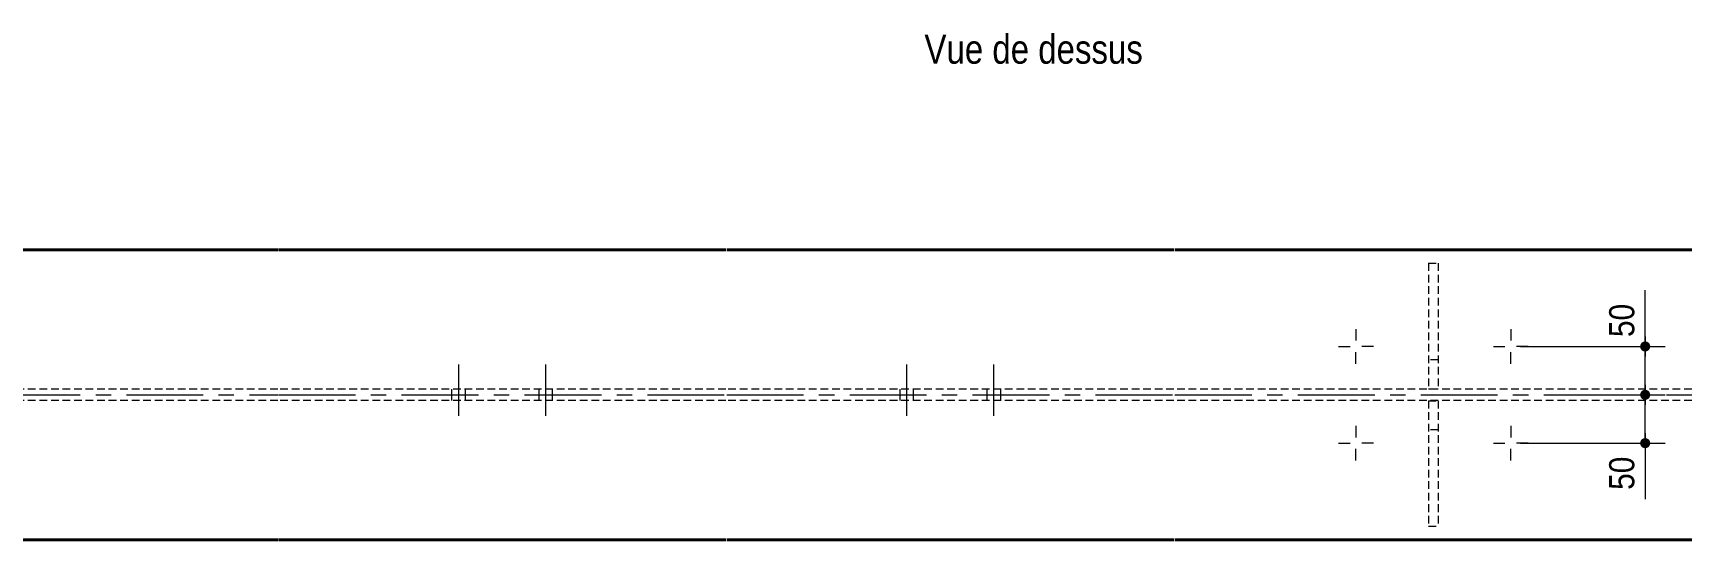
# Model space of a CAD drawing. Header units: millimetres. Extents: x 2 to 584, y 5 to 405.
# Drawn here: x 203.2 to 374.5, y 203.7 to 256.1 of the extents above; entities that cross this region are included whole.
import ezdxf

# ---------------------------------------------------------------- set-up
doc = ezdxf.new("R2010")
doc.units = ezdxf.units.MM
for name, pattern in [('AXES', [12.7, 7.9375, -1.5875, 1.5875, -1.5875]), ('CACHE2', [1.190625, 0.79375, -0.396875]), ('INTERROMPUX2', [9.525, 6.35, -3.175])]:
    doc.linetypes.add(name, pattern=pattern)
for name, color, linetype, lineweight in [('Autre type objet', 1, 'Continuous', 0), ('Axe', 1, 'Continuous', 0), ('Boulon', 7, 'Continuous', 0), ('Cache', 7, 'Continuous', 0), ('Cotation', 7, 'Continuous', 0), ('Piece', 2, 'Continuous', 0)]:
    doc.layers.add(name, color=color, linetype=linetype, lineweight=lineweight)
doc.styles.add('ARIAL', font='ARIAL.TTF')
doc.styles.add('COMIC_SANS_MS', font='COMIC.TTF')

# ---------------------------------------------------------------- blocks, each defined once
blk = doc.blocks.new('*A37')
at = {"layer": 'Boulon', "linetype": 'INTERROMPUX2', "lineweight": 0}
for p, q in [((247.141199, 216.494535), (247.141199, 221.794535)), ((247.141199, 216.494535), (247.141199, 221.794535)), ((246.441199, 218.06885), (246.441199, 219.26885)), ((246.441199, 218.06885), (246.441199, 219.26885)), ((247.841199, 218.06885), (247.841199, 219.26885)), ((247.841199, 218.06885), (247.841199, 219.26885))]:
    blk.add_line(p, q, dxfattribs=at)
blk = doc.blocks.new('*A38')
at = {"layer": 'Boulon', "linetype": 'INTERROMPUX2', "lineweight": 0}
for p, q in [((256.141199, 216.494535), (256.141199, 221.794535)), ((256.141199, 216.494535), (256.141199, 221.794535)), ((255.441199, 218.06885), (255.441199, 219.26885)), ((255.441199, 218.06885), (255.441199, 219.26885)), ((256.841199, 218.06885), (256.841199, 219.26885)), ((256.841199, 218.06885), (256.841199, 219.26885))]:
    blk.add_line(p, q, dxfattribs=at)
blk = doc.blocks.new('*A39')
at = {"layer": 'Boulon', "linetype": 'INTERROMPUX2', "lineweight": 0}
for p, q in [((293.43513, 216.494535), (293.43513, 221.794535)), ((293.43513, 216.494535), (293.43513, 221.794535)), ((292.73513, 218.06885), (292.73513, 219.26885)), ((292.73513, 218.06885), (292.73513, 219.26885)), ((294.13513, 218.06885), (294.13513, 219.26885)), ((294.13513, 218.06885), (294.13513, 219.26885))]:
    blk.add_line(p, q, dxfattribs=at)
blk = doc.blocks.new('*A40')
at = {"layer": 'Boulon', "linetype": 'INTERROMPUX2', "lineweight": 0}
for p, q in [((302.43513, 216.494535), (302.43513, 221.794535)), ((302.43513, 216.494535), (302.43513, 221.794535)), ((301.73513, 218.06885), (301.73513, 219.26885)), ((301.73513, 218.06885), (301.73513, 219.26885)), ((303.13513, 218.06885), (303.13513, 219.26885)), ((303.13513, 218.06885), (303.13513, 219.26885))]:
    blk.add_line(p, q, dxfattribs=at)
blk = doc.blocks.new('*A45')
at = {"layer": 'Boulon', "linetype": 'Continuous', "lineweight": 0}
for p, q in [((339.832095, 225.46885), (339.832095, 224.27005)), ((355.832095, 225.46885), (355.832095, 224.27005)), ((338.032095, 223.66885), (339.230895, 223.66885)), ((339.832095, 221.86885), (339.832095, 223.06765)), ((341.632095, 223.66885), (340.433295, 223.66885)), ((354.032095, 223.66885), (355.230895, 223.66885)), ((355.832095, 221.86885), (355.832095, 223.06765)), ((357.632095, 223.66885), (356.433295, 223.66885)), ((339.832095, 215.46885), (339.832095, 214.27005)), ((355.832095, 215.46885), (355.832095, 214.27005)), ((338.032095, 213.66885), (339.230895, 213.66885)), ((339.832095, 211.86885), (339.832095, 213.06765)), ((341.632095, 213.66885), (340.433295, 213.66885)), ((354.032095, 213.66885), (355.230895, 213.66885)), ((355.832095, 211.86885), (355.832095, 213.06765)), ((357.632095, 213.66885), (356.433295, 213.66885))]:
    blk.add_line(p, q, dxfattribs=at)
blk = doc.blocks.new('*A48')
at = {"layer": 'Axe', "color": 1, "linetype": 'AXES', "lineweight": 15}
for p, q in [((162.014911, 218.66885), (228.444233, 218.66885)), ((228.544233, 218.66885), (274.738164, 218.66885)), ((274.838164, 218.66885), (321.032095, 218.66885)), ((321.132095, 218.66885), (374.532095, 218.66885))]:
    blk.add_line(p, q, dxfattribs=at)
at = {"layer": 'Cache', "color": 7, "linetype": 'CACHE2', "lineweight": 20}
for p, q in [((228.444233, 219.26885), (162.014911, 219.26885)), ((228.444233, 218.06885), (162.014911, 218.06885)), ((274.738164, 219.26885), (228.544233, 219.26885)), ((274.738164, 218.06885), (228.544233, 218.06885)), ((321.032095, 219.26885), (274.838164, 219.26885)), ((321.032095, 218.06885), (274.838164, 218.06885)), ((374.532095, 219.26885), (321.132095, 219.26885)), ((374.532095, 218.06885), (321.132095, 218.06885))]:
    blk.add_line(p, q, dxfattribs=at)
at = {"layer": 'Piece', "color": 2, "linetype": 'Continuous', "lineweight": 40}
for p, q in [((228.444233, 233.66885), (162.014911, 233.66885)), ((274.738164, 233.66885), (228.544233, 233.66885)), ((321.032095, 233.66885), (274.838164, 233.66885)), ((374.532095, 233.66885), (321.132095, 233.66885)), ((228.444233, 203.66885), (162.014911, 203.66885)), ((274.738164, 203.66885), (228.544233, 203.66885)), ((321.032095, 203.66885), (274.838164, 203.66885)), ((374.532095, 203.66885), (321.132095, 203.66885))]:
    blk.add_line(p, q, dxfattribs=at)
blk = doc.blocks.new('*A49')
at = {"layer": 'Cache', "color": 7, "linetype": 'CACHE2', "lineweight": 20}
for p, q in [((347.332095, 232.26885), (347.332095, 219.27885)), ((347.332095, 232.26885), (348.332095, 232.26885)), ((348.332095, 232.26885), (348.332095, 219.27885)), ((348.332095, 222.27885), (347.332095, 222.27885)), ((347.332095, 219.27885), (348.332095, 219.27885))]:
    blk.add_line(p, q, dxfattribs=at)
blk = doc.blocks.new('*A50')
at = {"layer": 'Cache', "color": 7, "linetype": 'CACHE2', "lineweight": 20}
for p, q in [((347.332095, 218.05885), (347.332095, 205.06885)), ((347.332095, 218.05885), (348.332095, 218.058849)), ((348.332095, 218.05885), (348.332095, 205.06885)), ((348.332095, 215.05885), (347.332095, 215.05885)), ((347.332095, 205.06885), (348.332095, 205.06885))]:
    blk.add_line(p, q, dxfattribs=at)
blk = doc.blocks.new('*A117')
at = {"layer": 'Cotation'}
for points in [[(369.69, 218.15), (369.66, 218.15), (369.64, 218.15), (369.61, 218.16), (369.59, 218.16), (369.56, 218.17), (369.54, 218.18), (369.52, 218.19), (369.49, 218.2), (369.47, 218.21), (369.45, 218.22), (369.43, 218.24), (369.4, 218.25), (369.38, 218.27), (369.37, 218.28), (369.35, 218.3), (369.33, 218.32), (369.31, 218.34), (369.3, 218.36), (369.28, 218.38), (369.27, 218.4), (369.26, 218.42), (369.24, 218.45), (369.23, 218.47), (369.22, 218.49), (369.22, 218.52), (369.21, 218.54), (369.2, 218.57), (369.2, 218.59), (369.2, 218.62), (369.19, 218.64), (369.19, 218.67), (369.19, 218.69), (369.2, 218.72), (369.2, 218.75), (369.2, 218.77), (369.21, 218.8), (369.22, 218.82), (369.22, 218.84), (369.23, 218.87), (369.24, 218.89), (369.26, 218.91), (369.27, 218.94), (369.28, 218.96), (369.3, 218.98), (369.31, 219), (369.33, 219.02), (369.35, 219.04), (369.37, 219.05), (369.38, 219.07), (369.4, 219.09), (369.43, 219.1), (369.45, 219.11), (369.47, 219.13), (369.49, 219.14), (369.52, 219.15), (369.54, 219.16), (369.56, 219.17), (369.59, 219.17), (369.61, 219.18), (369.64, 219.18), (369.66, 219.19), (369.69, 219.19), (369.71, 219.19), (369.74, 219.19), (369.77, 219.19), (369.79, 219.18), (369.82, 219.18), (369.84, 219.17), (369.87, 219.17), (369.89, 219.16), (369.91, 219.15), (369.94, 219.14), (369.96, 219.13), (369.98, 219.11), (370, 219.1), (370.02, 219.09), (370.04, 219.07), (370.06, 219.05), (370.08, 219.04), (370.1, 219.02), (370.12, 219), (370.13, 218.98), (370.15, 218.96), (370.16, 218.94), (370.17, 218.91), (370.18, 218.89), (370.19, 218.87), (370.2, 218.84), (370.21, 218.82), (370.22, 218.8), (370.22, 218.77), (370.23, 218.75), (370.23, 218.72), (370.23, 218.69), (370.23, 218.67), (370.23, 218.64), (370.23, 218.62), (370.23, 218.59), (370.22, 218.57), (370.22, 218.54), (370.21, 218.52), (370.2, 218.49), (370.19, 218.47), (370.18, 218.45), (370.17, 218.42), (370.16, 218.4), (370.15, 218.38), (370.13, 218.36), (370.12, 218.34), (370.1, 218.32), (370.08, 218.3), (370.06, 218.28), (370.04, 218.27), (370.02, 218.25), (370, 218.24), (369.98, 218.22), (369.96, 218.21), (369.94, 218.2), (369.91, 218.19), (369.89, 218.18), (369.87, 218.17), (369.84, 218.16), (369.82, 218.16), (369.79, 218.15), (369.77, 218.15), (369.74, 218.15), (369.71, 218.15)], [(369.69, 213.15), (369.66, 213.15), (369.64, 213.15), (369.61, 213.16), (369.59, 213.16), (369.56, 213.17), (369.54, 213.18), (369.52, 213.19), (369.49, 213.2), (369.47, 213.21), (369.45, 213.22), (369.43, 213.24), (369.4, 213.25), (369.38, 213.27), (369.37, 213.28), (369.35, 213.3), (369.33, 213.32), (369.31, 213.34), (369.3, 213.36), (369.28, 213.38), (369.27, 213.4), (369.26, 213.42), (369.24, 213.45), (369.23, 213.47), (369.22, 213.49), (369.22, 213.52), (369.21, 213.54), (369.2, 213.57), (369.2, 213.59), (369.2, 213.62), (369.19, 213.64), (369.19, 213.67), (369.19, 213.69), (369.2, 213.72), (369.2, 213.75), (369.2, 213.77), (369.21, 213.8), (369.22, 213.82), (369.22, 213.84), (369.23, 213.87), (369.24, 213.89), (369.26, 213.91), (369.27, 213.94), (369.28, 213.96), (369.3, 213.98), (369.31, 214), (369.33, 214.02), (369.35, 214.04), (369.37, 214.05), (369.38, 214.07), (369.4, 214.09), (369.43, 214.1), (369.45, 214.11), (369.47, 214.13), (369.49, 214.14), (369.52, 214.15), (369.54, 214.16), (369.56, 214.17), (369.59, 214.17), (369.61, 214.18), (369.64, 214.18), (369.66, 214.19), (369.69, 214.19), (369.71, 214.19), (369.74, 214.19), (369.77, 214.19), (369.79, 214.18), (369.82, 214.18), (369.84, 214.17), (369.87, 214.17), (369.89, 214.16), (369.91, 214.15), (369.94, 214.14), (369.96, 214.13), (369.98, 214.11), (370, 214.1), (370.02, 214.09), (370.04, 214.07), (370.06, 214.05), (370.08, 214.04), (370.1, 214.02), (370.12, 214), (370.13, 213.98), (370.15, 213.96), (370.16, 213.94), (370.17, 213.91), (370.18, 213.89), (370.19, 213.87), (370.2, 213.84), (370.21, 213.82), (370.22, 213.8), (370.22, 213.77), (370.23, 213.75), (370.23, 213.72), (370.23, 213.69), (370.23, 213.67), (370.23, 213.64), (370.23, 213.62), (370.23, 213.59), (370.22, 213.57), (370.22, 213.54), (370.21, 213.52), (370.2, 213.49), (370.19, 213.47), (370.18, 213.45), (370.17, 213.42), (370.16, 213.4), (370.15, 213.38), (370.13, 213.36), (370.12, 213.34), (370.1, 213.32), (370.08, 213.3), (370.06, 213.28), (370.04, 213.27), (370.02, 213.25), (370, 213.24), (369.98, 213.22), (369.96, 213.21), (369.94, 213.2), (369.91, 213.19), (369.89, 213.18), (369.87, 213.17), (369.84, 213.16), (369.82, 213.16), (369.79, 213.15), (369.77, 213.15), (369.74, 213.15), (369.71, 213.15)]]:
    blk.add_hatch(color=256, dxfattribs=at).paths.add_polyline_path(points, flags=17)
at = {"layer": 'Cotation', "linetype": 'Continuous', "lineweight": 0}
for p, q in [((369.71, 219.71), (369.71, 217.63)), ((369.71, 218.67), (369.71, 219.71)), ((365.67, 218.67), (371.79, 218.67)), ((368.67, 218.67), (370.75, 218.67)), ((369.71, 213.67), (369.71, 218.67)), ((369.71, 214.71), (369.71, 212.63)), ((356.83, 213.67), (371.79, 213.67)), ((368.67, 213.67), (370.75, 213.67)), ((369.71, 213.67), (369.71, 207.86)), ((369.71, 213.67), (369.71, 207.86))]:
    blk.add_line(p, q, dxfattribs=at)
at = {"layer": 'Cotation'}
for p in [(369.71, 218.67), (369.71, 213.67)]:
    blk.add_point(p, dxfattribs=at)
at = {"layer": 'Cotation', "style": 'ARIAL', "width": 0.85}
blk.add_text('50', height=2.6, rotation=90.0002, dxfattribs=at).set_placement((368.59, 208.84))
blk = doc.blocks.new('*A118')
at = {"layer": 'Cotation'}
for points in [[(369.69, 223.15), (369.66, 223.15), (369.64, 223.15), (369.61, 223.16), (369.59, 223.16), (369.56, 223.17), (369.54, 223.18), (369.52, 223.19), (369.49, 223.2), (369.47, 223.21), (369.45, 223.22), (369.43, 223.24), (369.4, 223.25), (369.38, 223.27), (369.37, 223.28), (369.35, 223.3), (369.33, 223.32), (369.31, 223.34), (369.3, 223.36), (369.28, 223.38), (369.27, 223.4), (369.26, 223.42), (369.24, 223.45), (369.23, 223.47), (369.22, 223.49), (369.22, 223.52), (369.21, 223.54), (369.2, 223.57), (369.2, 223.59), (369.2, 223.62), (369.19, 223.64), (369.19, 223.67), (369.19, 223.69), (369.2, 223.72), (369.2, 223.75), (369.2, 223.77), (369.21, 223.8), (369.22, 223.82), (369.22, 223.84), (369.23, 223.87), (369.24, 223.89), (369.26, 223.91), (369.27, 223.94), (369.28, 223.96), (369.3, 223.98), (369.31, 224), (369.33, 224.02), (369.35, 224.04), (369.37, 224.05), (369.38, 224.07), (369.4, 224.09), (369.43, 224.1), (369.45, 224.11), (369.47, 224.13), (369.49, 224.14), (369.52, 224.15), (369.54, 224.16), (369.56, 224.17), (369.59, 224.17), (369.61, 224.18), (369.64, 224.18), (369.66, 224.19), (369.69, 224.19), (369.71, 224.19), (369.74, 224.19), (369.77, 224.19), (369.79, 224.18), (369.82, 224.18), (369.84, 224.17), (369.87, 224.17), (369.89, 224.16), (369.91, 224.15), (369.94, 224.14), (369.96, 224.13), (369.98, 224.11), (370, 224.1), (370.02, 224.09), (370.04, 224.07), (370.06, 224.05), (370.08, 224.04), (370.1, 224.02), (370.12, 224), (370.13, 223.98), (370.15, 223.96), (370.16, 223.94), (370.17, 223.91), (370.18, 223.89), (370.19, 223.87), (370.2, 223.84), (370.21, 223.82), (370.22, 223.8), (370.22, 223.77), (370.23, 223.75), (370.23, 223.72), (370.23, 223.69), (370.23, 223.67), (370.23, 223.64), (370.23, 223.62), (370.23, 223.59), (370.22, 223.57), (370.22, 223.54), (370.21, 223.52), (370.2, 223.49), (370.19, 223.47), (370.18, 223.45), (370.17, 223.42), (370.16, 223.4), (370.15, 223.38), (370.13, 223.36), (370.12, 223.34), (370.1, 223.32), (370.08, 223.3), (370.06, 223.28), (370.04, 223.27), (370.02, 223.25), (370, 223.24), (369.98, 223.22), (369.96, 223.21), (369.94, 223.2), (369.91, 223.19), (369.89, 223.18), (369.87, 223.17), (369.84, 223.16), (369.82, 223.16), (369.79, 223.15), (369.77, 223.15), (369.74, 223.15), (369.71, 223.15)], [(369.69, 218.15), (369.66, 218.15), (369.64, 218.15), (369.61, 218.16), (369.59, 218.16), (369.56, 218.17), (369.54, 218.18), (369.52, 218.19), (369.49, 218.2), (369.47, 218.21), (369.45, 218.22), (369.43, 218.24), (369.4, 218.25), (369.38, 218.27), (369.37, 218.28), (369.35, 218.3), (369.33, 218.32), (369.31, 218.34), (369.3, 218.36), (369.28, 218.38), (369.27, 218.4), (369.26, 218.42), (369.24, 218.45), (369.23, 218.47), (369.22, 218.49), (369.22, 218.52), (369.21, 218.54), (369.2, 218.57), (369.2, 218.59), (369.2, 218.62), (369.19, 218.64), (369.19, 218.67), (369.19, 218.69), (369.2, 218.72), (369.2, 218.75), (369.2, 218.77), (369.21, 218.8), (369.22, 218.82), (369.22, 218.84), (369.23, 218.87), (369.24, 218.89), (369.26, 218.91), (369.27, 218.94), (369.28, 218.96), (369.3, 218.98), (369.31, 219), (369.33, 219.02), (369.35, 219.04), (369.37, 219.05), (369.38, 219.07), (369.4, 219.09), (369.43, 219.1), (369.45, 219.11), (369.47, 219.13), (369.49, 219.14), (369.52, 219.15), (369.54, 219.16), (369.56, 219.17), (369.59, 219.17), (369.61, 219.18), (369.64, 219.18), (369.66, 219.19), (369.69, 219.19), (369.71, 219.19), (369.74, 219.19), (369.77, 219.19), (369.79, 219.18), (369.82, 219.18), (369.84, 219.17), (369.87, 219.17), (369.89, 219.16), (369.91, 219.15), (369.94, 219.14), (369.96, 219.13), (369.98, 219.11), (370, 219.1), (370.02, 219.09), (370.04, 219.07), (370.06, 219.05), (370.08, 219.04), (370.1, 219.02), (370.12, 219), (370.13, 218.98), (370.15, 218.96), (370.16, 218.94), (370.17, 218.91), (370.18, 218.89), (370.19, 218.87), (370.2, 218.84), (370.21, 218.82), (370.22, 218.8), (370.22, 218.77), (370.23, 218.75), (370.23, 218.72), (370.23, 218.69), (370.23, 218.67), (370.23, 218.64), (370.23, 218.62), (370.23, 218.59), (370.22, 218.57), (370.22, 218.54), (370.21, 218.52), (370.2, 218.49), (370.19, 218.47), (370.18, 218.45), (370.17, 218.42), (370.16, 218.4), (370.15, 218.38), (370.13, 218.36), (370.12, 218.34), (370.1, 218.32), (370.08, 218.3), (370.06, 218.28), (370.04, 218.27), (370.02, 218.25), (370, 218.24), (369.98, 218.22), (369.96, 218.21), (369.94, 218.2), (369.91, 218.19), (369.89, 218.18), (369.87, 218.17), (369.84, 218.16), (369.82, 218.16), (369.79, 218.15), (369.77, 218.15), (369.74, 218.15), (369.71, 218.15)]]:
    blk.add_hatch(color=256, dxfattribs=at).paths.add_polyline_path(points, flags=17)
at = {"layer": 'Cotation', "linetype": 'Continuous', "lineweight": 0}
for p, q in [((369.71, 223.67), (369.71, 229.48)), ((369.71, 223.67), (369.71, 229.48)), ((369.71, 224.71), (369.71, 222.63)), ((356.83, 223.67), (371.79, 223.67)), ((368.67, 223.67), (370.75, 223.67)), ((369.71, 218.67), (369.71, 223.67)), ((369.71, 219.71), (369.71, 217.63)), ((365.67, 218.67), (371.79, 218.67)), ((368.67, 218.67), (370.75, 218.67)), ((369.71, 218.67), (369.71, 217.63))]:
    blk.add_line(p, q, dxfattribs=at)
at = {"layer": 'Cotation'}
for p in [(369.71, 223.67), (369.71, 218.67)]:
    blk.add_point(p, dxfattribs=at)
at = {"layer": 'Cotation', "style": 'ARIAL', "width": 0.85}
blk.add_text('50', height=2.6, rotation=90.0002, dxfattribs=at).set_placement((368.59, 224.64))
blk = doc.blocks.new('*A120')
at = {"layer": 'Autre type objet', "style": 'COMIC_SANS_MS', "width": 0.85}
blk.add_text('Vue de dessus', height=3, dxfattribs=at).set_placement((295.25696, 252.908445))

msp = doc.modelspace()

# ---------------------------------------------------------------- block references
at = {"lineweight": 0}
for name in ['*A120', '*A48', '*A49', '*A118', '*A45', '*A37', '*A38', '*A39', '*A40', '*A117', '*A50']:
    msp.add_blockref(name, (0, 0), dxfattribs=at)

doc.saveas('drawing.dxf')
